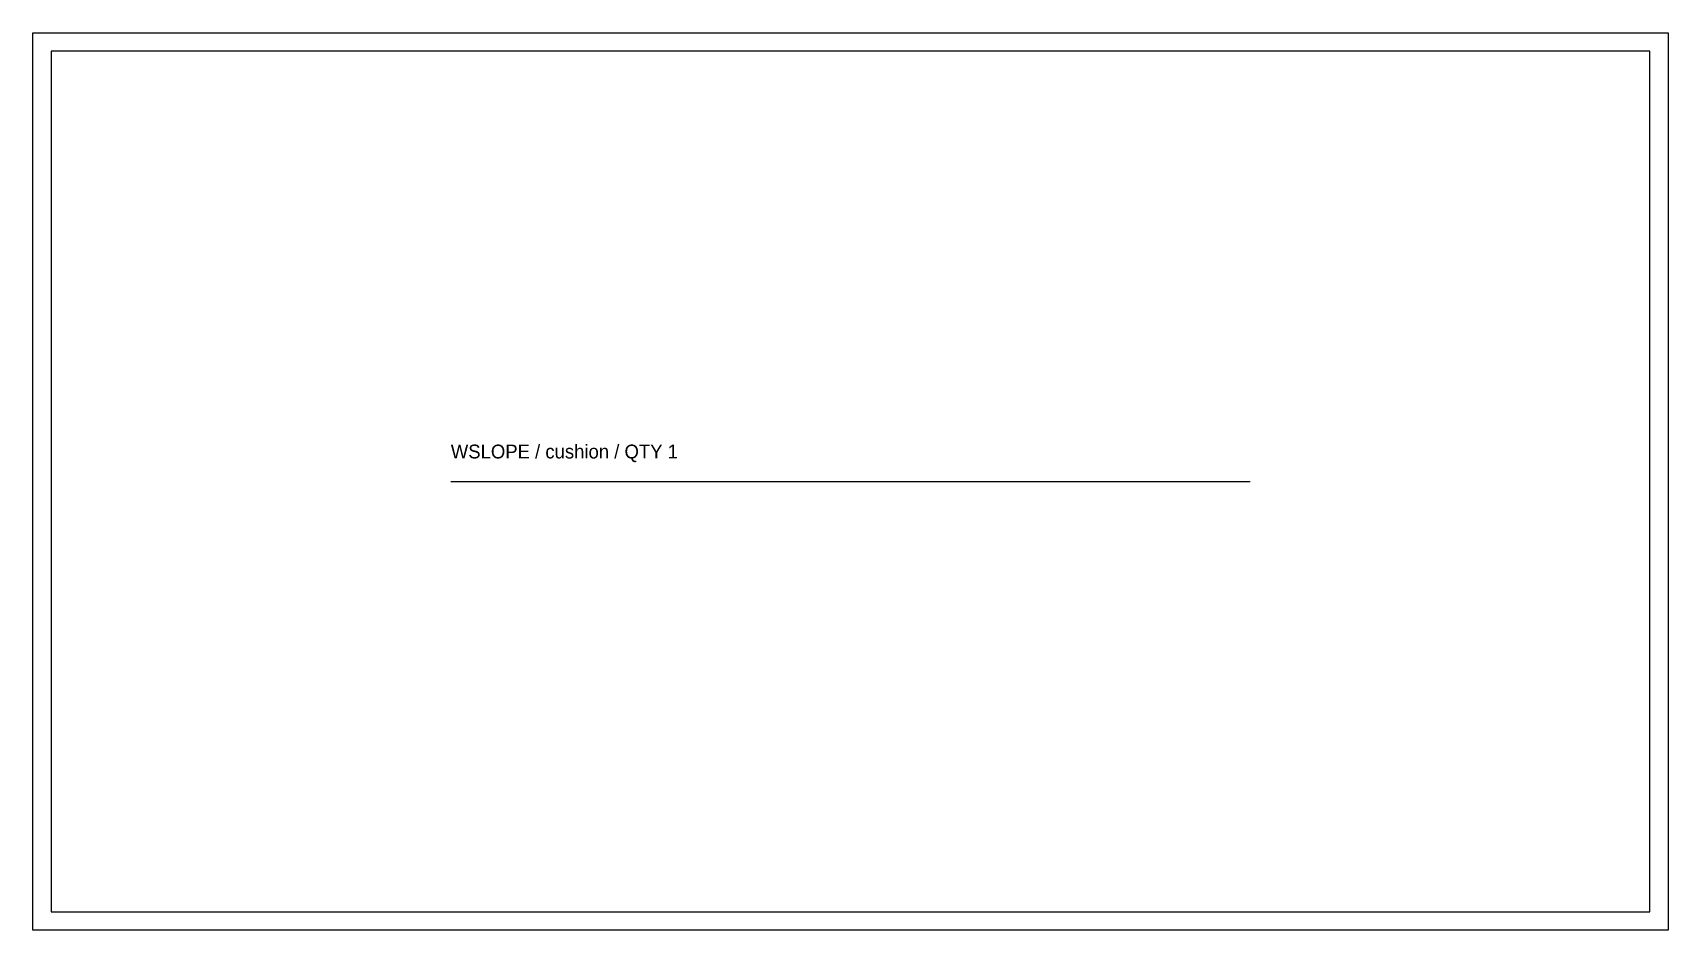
# Model space of a CAD drawing. Header units: millimetres. Extents: x -12 to 1052, y -12 to 572.
import ezdxf

# ---------------------------------------------------------------- set-up
doc = ezdxf.new("R2010")
doc.units = ezdxf.units.MM
for name, color, linetype in [('CUT', 7, 'Continuous'), ('GRAIN', 3, 'Continuous'), ('ID', 7, 'Continuous'), ('SEW', 5, 'Continuous')]:
    doc.layers.add(name, color=color, linetype=linetype)

msp = doc.modelspace()

# ---------------------------------------------------------------- linework, layer by layer
at = {"layer": 'CUT'}
msp.add_lwpolyline([(-12, 572), (1052.4, 572), (1052.4, -12), (-12, -12)], close=True, dxfattribs=at)
at = {"layer": 'GRAIN'}
msp.add_line((260.1, 280), (780.3, 280), dxfattribs=at)
at = {"layer": 'SEW'}
msp.add_lwpolyline([(0, 560), (0, 0), (1040.4, 0), (1040.4, 560)], close=True, dxfattribs=at)

# ---------------------------------------------------------------- texts
at = {"layer": 'ID'}
msp.add_text('WSLOPE / cushion / QTY 1', height=9, dxfattribs=at).set_placement((260.1, 295))

doc.saveas('drawing.dxf')
